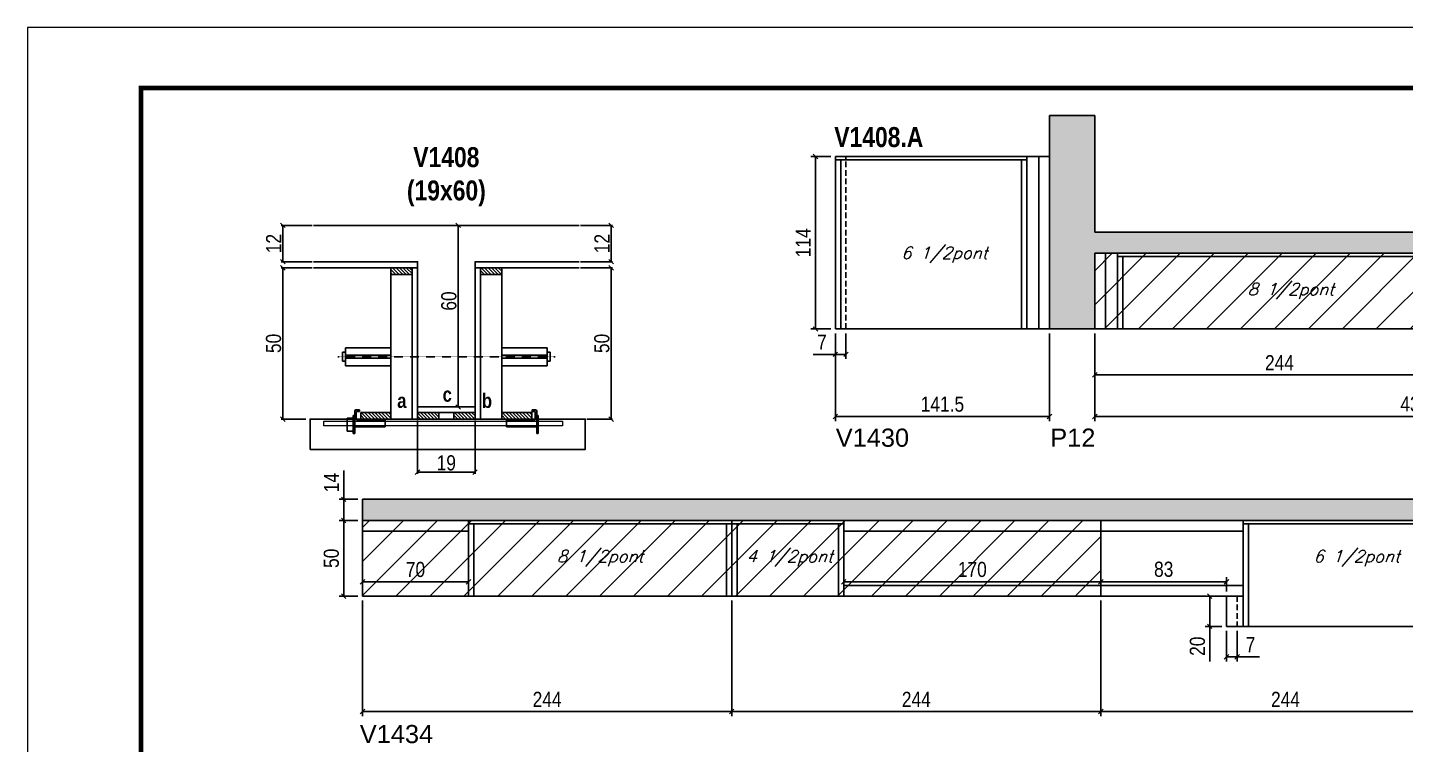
# Model space of a CAD drawing. Extents: x 3309 to 9563, y -2522 to 14608.
# Drawn here: x 4908 to 5819, y 10688 to 11162 of the extents above; entities that cross this region are included whole.
import ezdxf

# ---------------------------------------------------------------- set-up
doc = ezdxf.new("R2010")
doc.units = 0
doc.linetypes.add('DASHED', pattern=[0.75, 0.5, -0.25])
doc.linetypes.add('HIDDEN', pattern=[0.375, 0.25, -0.125])
for name, color, linetype in [('5', 5, 'Continuous'), ('barrote', 251, 'Continuous'), ('COTA', 241, 'Continuous'), ('detalhes', 4, 'Continuous'), ('NOMENCLATURA', 7, 'Continuous'), ('Painéis', 200, 'Continuous'), ('presilha', 1, 'Continuous'), ('SARR_2.2x10', 60, 'Continuous'), ('SARR_2.2x7', 40, 'Continuous'), ('SARR_3.5x7', 81, 'Continuous'), ('TENSOR', 3, 'Continuous'), ('texto', 7, 'Continuous')]:
    doc.layers.add(name, color=color, linetype=linetype)
for name, color, linetype, lineweight in [('CONCRETO', 251, 'Continuous', 25), ('Folhas', 255, 'Continuous', 9), ('Hachura', 251, 'Continuous', 9), ('SARRAFO DE PRESSAO', 251, 'DASHED', 9), ('SCO-___-LAJ', 2, 'Continuous', 0)]:
    doc.layers.add(name, color=color, linetype=linetype, lineweight=lineweight)
doc.styles.add('COTA TECNICA', font='techl___.ttf', dxfattribs={"height": 10})
doc.styles.add('COTA TECNICA 2X', font='techl___.ttf', dxfattribs={"height": 10})
doc.styles.add('Romans', font='romans.shx')
doc.styles.get("Standard").update_dxf_attribs({"font": 'arial.ttf'})
doc.styles.add('TECNICA', font='techb___.ttf', dxfattribs={"height": 10})
doc.dimstyles.new('PAINEL', dxfattribs={"dimtxt": 10, "dimasz": 3, "dimexe": 3, "dimexo": 3, "dimgap": 3, "dimtad": 1, "dimdec": 1, "dimzin": 12, "dimdsep": 46, "dimtxsty": 'COTA TECNICA', "dimblk1": 'OBLIQUE', "dimblk2": 'OBLIQUE', "dimsah": 1, "dimcen": 0.9, "dimclrd": 4, "dimclre": 4, "dimclrt": 240, "dimadec": 1, "dimazin": 3, "dimtfac": 1, "dimtdec": 1, "dimtmove": 0, "dimatfit": 3, "dimfxl": 1, "dimtolj": 1, "dimtzin": 12, "dimarcsym": 0})
doc.dimstyles.new('SECAO', dxfattribs={"dimscale": 0.333333, "dimtxt": 5, "dimasz": 9, "dimexe": 3, "dimexo": 3, "dimgap": 3, "dimtad": 1, "dimdec": 1, "dimlfac": 0.5, "dimzin": 12, "dimdsep": 46, "dimtxsty": 'COTA TECNICA 2X', "dimblk1": 'OBLIQUE', "dimblk2": 'OBLIQUE', "dimsah": 1, "dimcen": 0.9, "dimclrd": 4, "dimclre": 4, "dimclrt": 240, "dimadec": 1, "dimazin": 3, "dimtfac": 1, "dimtdec": 1, "dimtmove": 0, "dimatfit": 3, "dimfxl": 1, "dimtolj": 1, "dimtzin": 12, "dimarcsym": 0})
pattern_1 = [(135, (38401.1702, -112608.7778), (-1.122532015, -1.122532015), [])]

# ---------------------------------------------------------------- blocks, each defined once
blk = doc.blocks.new('9999999999')
at = {"layer": 'Folhas'}
blk.add_lwpolyline([(98138.98, 34190.21), (99623.98, 34190.21), (99623.98, 35240.21), (98138.98, 35240.21)], close=True, dxfattribs=at)
at = {"layer": 'Folhas', "color": 30, "const_width": 3}
blk.add_lwpolyline([(98213.98, 34230.21), (99583.98, 34230.21), (99583.98, 35200.21), (98213.98, 35200.21)], close=True, dxfattribs=at)
blk = doc.blocks.new('_Oblique')
at = {"color": 0, "linetype": 'ByBlock', "lineweight": -2}
blk.add_line((-0.5, -0.5), (0.5, 0.5), dxfattribs=at)
blk = doc.blocks.new('*D1856')
at = {"layer": 'COTA', "color": 4, "lineweight": -2, "transparency": 16777216}
for p, q in [((5165.63, 10902.39), (5165.63, 10867.3)), ((5203.63, 10902.39), (5203.63, 10867.3)), ((5203.63, 10868.3), (5165.63, 10868.3))]:
    blk.add_line(p, q, dxfattribs=at)
at = {"layer": 'Defpoints', "color": 0, "transparency": 16777216}
for p in [(5165.63, 10903.39), (5203.63, 10903.39), (5165.63, 10868.3)]:
    blk.add_point(p, dxfattribs=at)
at = {"layer": 'COTA', "color": 4, "lineweight": -2, "transparency": 16777216, "xscale": 3, "yscale": 3, "zscale": 3, "rotation": 180}
blk.add_blockref('_Oblique', (5165.63, 10868.3), dxfattribs=at)
at = {"layer": 'COTA', "color": 4, "lineweight": -2, "transparency": 16777216, "xscale": 3, "yscale": 3, "zscale": 3}
blk.add_blockref('_Oblique', (5203.63, 10868.3), dxfattribs=at)
at = {"layer": 'COTA', "color": 240, "transparency": 16777216, "insert": (5184.63, 10874.39), "char_height": 10, "attachment_point": 5, "style": 'COTA TECNICA 2X'}
blk.add_mtext('\\A1;19', dxfattribs=at)
blk = doc.blocks.new('PRESILHA METÁLICA 1')
at = {"layer": 'presilha'}
for p, q in [((6, 15.5), (7.5, 15.5)), ((6, -2.5), (6, 15.5)), ((7.5, 10.6), (7.5, 19.9)), ((7.5, 15.5), (7.5, -2.5)), ((12, 21), (8.6, 21)), ((9, 11.6), (9, 18.9)), ((12, 19.5), (9.6, 19.5)), ((12, 21), (12, 19.5)), ((0, 13), (6, 13)), ((0, 13), (0, 0)), ((6, 0), (0, 0)), ((6, 13), (6, 0)), ((37.5, 4.1), (7.5, 4.1)), ((37.5, 11), (9.6, 11)), ((37.5, 11), (37.5, 4.1)), ((7.5, -2.5), (6, -2.5))]:
    blk.add_line(p, q, dxfattribs=at)
for centre, radius, start, end in [((8.6, 19.9), 1.14, 90, 180), ((9.6, 18.9), 0.57, 90, 180), ((9.6, 11.6), 0.57, 180, 270)]:
    blk.add_arc(centre, radius, start, end, dxfattribs=at)
blk = doc.blocks.new('PRESILHA METÁLICA 2')
at = {"layer": 'presilha'}
for p, q in [((-5.2, 23.5), (-5.2, 22)), ((-5.2, 23.5), (-1.9, 23.5)), ((-5.2, 22), (-2.8, 22)), ((-2.2, 14.1), (-2.2, 21.4)), ((0.8, 18), (-0.8, 18)), ((-0.8, 18), (-0.8, 0)), ((-0.8, 14.6), (-0.8, 22.4)), ((0.8, 0), (0.8, 18)), ((-30.8, 13.5), (-30.8, 6.6)), ((-30.8, 13.5), (-2.8, 13.5)), ((-30.8, 6.6), (-0.8, 6.6)), ((-0.8, 0), (0.8, 0))]:
    blk.add_line(p, q, dxfattribs=at)
for centre, radius, start, end in [((-2.8, 21.4), 0.57, 0, 90), ((-2.8, 14.1), 0.57, 270, 0), ((-1.9, 22.4), 1.14, 0, 90)]:
    blk.add_arc(centre, radius, start, end, dxfattribs=at)
blk = doc.blocks.new('*D1857')
at = {"layer": 'COTA', "color": 4, "lineweight": -2, "transparency": 16777216}
for p, q in [((5095.93, 11003.39), (5075.58, 11003.39)), ((5076.58, 11003.39), (5076.58, 10903.39)), ((5091.82, 10903.39), (5075.58, 10903.39))]:
    blk.add_line(p, q, dxfattribs=at)
at = {"layer": 'Defpoints', "color": 0, "transparency": 16777216}
for p in [(5096.93, 11003.39), (5076.58, 10903.39), (5092.82, 10903.39)]:
    blk.add_point(p, dxfattribs=at)
at = {"layer": 'COTA', "color": 4, "lineweight": -2, "transparency": 16777216, "xscale": 3, "yscale": 3, "zscale": 3}
for p, rotation in [((5076.58, 11003.39), 90), ((5076.58, 10903.39), 270)]:
    blk.add_blockref('_Oblique', p, dxfattribs=dict(at, rotation=rotation))
at = {"layer": 'COTA', "color": 240, "transparency": 16777216, "insert": (5070.47, 10953.39), "char_height": 10, "attachment_point": 5, "rotation": 90, "style": 'COTA TECNICA 2X'}
blk.add_mtext('\\A1;50', dxfattribs=at)
blk = doc.blocks.new('*D1858')
at = {"layer": 'COTA', "color": 4, "lineweight": -2, "transparency": 16777216}
for p, q in [((5273.33, 11003.39), (5294.55, 11003.39)), ((5293.55, 11003.39), (5293.55, 10903.39)), ((5277.44, 10903.39), (5294.55, 10903.39))]:
    blk.add_line(p, q, dxfattribs=at)
at = {"layer": 'Defpoints', "color": 0, "transparency": 16777216}
for p in [(5272.33, 11003.39), (5276.44, 10903.39), (5293.55, 10903.39)]:
    blk.add_point(p, dxfattribs=at)
at = {"layer": 'COTA', "color": 4, "lineweight": -2, "transparency": 16777216, "xscale": 3, "yscale": 3, "zscale": 3}
for p, rotation in [((5293.55, 11003.39), 90), ((5293.55, 10903.39), 270)]:
    blk.add_blockref('_Oblique', p, dxfattribs=dict(at, rotation=rotation))
at = {"layer": 'COTA', "color": 240, "transparency": 16777216, "insert": (5287.44, 10953.39), "char_height": 10, "attachment_point": 5, "rotation": 90, "style": 'COTA TECNICA 2X'}
blk.add_mtext('\\A1;50', dxfattribs=at)
blk = doc.blocks.new('*D1859')
at = {"layer": 'COTA', "color": 4, "lineweight": -2, "transparency": 16777216}
for p, q in [((5202.63, 11031.39), (5191.46, 11031.39)), ((5192.46, 10911.39), (5192.46, 11031.39)), ((5202.63, 10911.39), (5191.46, 10911.39))]:
    blk.add_line(p, q, dxfattribs=at)
at = {"layer": 'Defpoints', "color": 0, "transparency": 16777216}
for p in [(5192.46, 11031.39), (5203.63, 11031.39), (5203.63, 10911.39)]:
    blk.add_point(p, dxfattribs=at)
at = {"layer": 'COTA', "color": 4, "lineweight": -2, "transparency": 16777216, "xscale": 3, "yscale": 3, "zscale": 3}
for p, rotation in [((5192.46, 11031.39), 90), ((5192.46, 10911.39), 270)]:
    blk.add_blockref('_Oblique', p, dxfattribs=dict(at, rotation=rotation))
at = {"layer": 'COTA', "color": 240, "transparency": 16777216, "insert": (5186.35, 10981.39), "char_height": 10, "attachment_point": 5, "rotation": 90, "style": 'COTA TECNICA 2X'}
blk.add_mtext('\\A1;60', dxfattribs=at)
blk = doc.blocks.new('*D1860')
at = {"layer": 'COTA', "color": 4, "lineweight": -2, "transparency": 16777216}
for p, q in [((5273.33, 11031.39), (5294.55, 11031.39)), ((5293.55, 11007.39), (5293.55, 11031.39)), ((5273.33, 11007.39), (5294.55, 11007.39))]:
    blk.add_line(p, q, dxfattribs=at)
at = {"layer": 'Defpoints', "color": 0, "transparency": 16777216}
for p in [(5272.33, 11031.39), (5293.55, 11031.39), (5272.33, 11007.39)]:
    blk.add_point(p, dxfattribs=at)
at = {"layer": 'COTA', "color": 4, "lineweight": -2, "transparency": 16777216, "xscale": 3, "yscale": 3, "zscale": 3}
for p, rotation in [((5293.55, 11031.39), 90), ((5293.55, 11007.39), 270)]:
    blk.add_blockref('_Oblique', p, dxfattribs=dict(at, rotation=rotation))
at = {"layer": 'COTA', "color": 240, "transparency": 16777216, "insert": (5287.49, 11019.39), "char_height": 10, "attachment_point": 5, "rotation": 90, "style": 'COTA TECNICA 2X'}
blk.add_mtext('\\A1;12', dxfattribs=at)
blk = doc.blocks.new('*D1861')
at = {"layer": 'COTA', "color": 4, "lineweight": -2, "transparency": 16777216}
for p, q in [((5095.93, 11031.39), (5075.58, 11031.39)), ((5076.58, 11007.39), (5076.58, 11031.39)), ((5095.93, 11007.39), (5075.58, 11007.39))]:
    blk.add_line(p, q, dxfattribs=at)
at = {"layer": 'Defpoints', "color": 0, "transparency": 16777216}
for p in [(5076.58, 11031.39), (5096.93, 11031.39), (5096.93, 11007.39)]:
    blk.add_point(p, dxfattribs=at)
at = {"layer": 'COTA', "color": 4, "lineweight": -2, "transparency": 16777216, "xscale": 3, "yscale": 3, "zscale": 3}
for p, rotation in [((5076.58, 11031.39), 90), ((5076.58, 11007.39), 270)]:
    blk.add_blockref('_Oblique', p, dxfattribs=dict(at, rotation=rotation))
at = {"layer": 'COTA', "color": 240, "transparency": 16777216, "insert": (5070.53, 11019.39), "char_height": 10, "attachment_point": 5, "rotation": 90, "style": 'COTA TECNICA 2X'}
blk.add_mtext('\\A1;12', dxfattribs=at)
blk = doc.blocks.new('*D1863')
at = {"layer": 'COTA', "color": 4, "lineweight": -2, "transparency": 16777216}
for p, q in [((5441.77, 10959.93), (5441.77, 10902.11)), ((5583.27, 10959.93), (5583.27, 10902.11)), ((5441.77, 10905.11), (5583.27, 10905.11))]:
    blk.add_line(p, q, dxfattribs=at)
at = {"layer": 'Defpoints', "color": 0, "transparency": 16777216}
for p in [(5441.77, 10962.93), (5583.27, 10962.93), (5583.27, 10905.11)]:
    blk.add_point(p, dxfattribs=at)
at = {"layer": 'COTA', "color": 4, "lineweight": -2, "transparency": 16777216, "xscale": 3, "yscale": 3, "zscale": 3, "rotation": 180}
blk.add_blockref('_Oblique', (5441.77, 10905.11), dxfattribs=at)
at = {"layer": 'COTA', "color": 4, "lineweight": -2, "transparency": 16777216, "xscale": 3, "yscale": 3, "zscale": 3}
blk.add_blockref('_Oblique', (5583.27, 10905.11), dxfattribs=at)
at = {"layer": 'COTA', "color": 240, "transparency": 16777216, "insert": (5512.52, 10913.22), "char_height": 10, "attachment_point": 5, "style": 'COTA TECNICA'}
blk.add_mtext('\\A1;141.5', dxfattribs=at)
blk = doc.blocks.new('*D1864')
at = {"layer": 'COTA', "color": 4, "lineweight": -2, "transparency": 16777216}
for p, q in [((5438.77, 11076.93), (5425.6, 11076.93)), ((5428.6, 11076.93), (5428.6, 10962.93)), ((5438.77, 10962.93), (5425.6, 10962.93))]:
    blk.add_line(p, q, dxfattribs=at)
at = {"layer": 'Defpoints', "color": 0, "transparency": 16777216}
for p in [(5441.77, 11076.93), (5428.6, 10962.93), (5441.77, 10962.93)]:
    blk.add_point(p, dxfattribs=at)
at = {"layer": 'COTA', "color": 4, "lineweight": -2, "transparency": 16777216, "xscale": 3, "yscale": 3, "zscale": 3}
for p, rotation in [((5428.6, 11076.93), 90), ((5428.6, 10962.93), 270)]:
    blk.add_blockref('_Oblique', p, dxfattribs=dict(at, rotation=rotation))
at = {"layer": 'COTA', "color": 240, "transparency": 16777216, "insert": (5420.53, 11019.93), "char_height": 10, "attachment_point": 5, "rotation": 90, "style": 'COTA TECNICA'}
blk.add_mtext('\\A1;114', dxfattribs=at)
blk = doc.blocks.new('*D1865')
at = {"layer": 'COTA', "color": 4, "lineweight": -2, "transparency": 16777216}
for p, q in [((5441.77, 10959.93), (5441.77, 10943.15)), ((5448.77, 10959.93), (5448.77, 10943.15)), ((5441.77, 10946.15), (5427.04, 10946.15)), ((5448.77, 10946.15), (5441.77, 10946.15))]:
    blk.add_line(p, q, dxfattribs=at)
at = {"layer": 'Defpoints', "color": 0, "transparency": 16777216}
for p in [(5441.77, 10962.93), (5448.77, 10962.93), (5441.77, 10946.15)]:
    blk.add_point(p, dxfattribs=at)
at = {"layer": 'COTA', "color": 4, "lineweight": -2, "transparency": 16777216, "xscale": 3, "yscale": 3, "zscale": 3, "rotation": 180}
blk.add_blockref('_Oblique', (5441.77, 10946.15), dxfattribs=at)
at = {"layer": 'COTA', "color": 4, "lineweight": -2, "transparency": 16777216, "xscale": 3, "yscale": 3, "zscale": 3}
blk.add_blockref('_Oblique', (5448.77, 10946.15), dxfattribs=at)
at = {"layer": 'COTA', "color": 240, "transparency": 16777216, "insert": (5432.9, 10954.22), "char_height": 10, "attachment_point": 5, "style": 'COTA TECNICA'}
blk.add_mtext('\\A1;7', dxfattribs=at)
blk = doc.blocks.new('*D1869')
at = {"layer": 'COTA', "color": 4, "lineweight": -2, "transparency": 16777216}
for p, q in [((5613.27, 10959.93), (5613.27, 10902.11)), ((6045.77, 10959.93), (6045.77, 10902.11)), ((5613.27, 10905.11), (6045.77, 10905.11))]:
    blk.add_line(p, q, dxfattribs=at)
at = {"layer": 'Defpoints', "color": 0, "transparency": 16777216}
for p in [(5613.27, 10962.93), (6045.77, 10962.93), (6045.77, 10905.11)]:
    blk.add_point(p, dxfattribs=at)
at = {"layer": 'COTA', "color": 4, "lineweight": -2, "transparency": 16777216, "xscale": 3, "yscale": 3, "zscale": 3, "rotation": 180}
blk.add_blockref('_Oblique', (5613.27, 10905.11), dxfattribs=at)
at = {"layer": 'COTA', "color": 4, "lineweight": -2, "transparency": 16777216, "xscale": 3, "yscale": 3, "zscale": 3}
blk.add_blockref('_Oblique', (6045.77, 10905.11), dxfattribs=at)
at = {"layer": 'COTA', "color": 240, "transparency": 16777216, "insert": (5829.52, 10913.33), "char_height": 10, "attachment_point": 5, "style": 'COTA TECNICA'}
blk.add_mtext('\\A1;432.5', dxfattribs=at)
blk = doc.blocks.new('*D1870')
at = {"layer": 'COTA', "color": 4, "lineweight": -2, "transparency": 16777216}
for p, q in [((5613.27, 10959.93), (5613.27, 10929.59)), ((5857.27, 10959.93), (5857.27, 10929.59)), ((5613.27, 10932.59), (5857.27, 10932.59))]:
    blk.add_line(p, q, dxfattribs=at)
at = {"layer": 'Defpoints', "color": 0, "transparency": 16777216}
for p in [(5613.27, 10962.93), (5857.27, 10962.93), (5857.27, 10932.59)]:
    blk.add_point(p, dxfattribs=at)
at = {"layer": 'COTA', "color": 4, "lineweight": -2, "transparency": 16777216, "xscale": 3, "yscale": 3, "zscale": 3, "rotation": 180}
blk.add_blockref('_Oblique', (5613.27, 10932.59), dxfattribs=at)
at = {"layer": 'COTA', "color": 4, "lineweight": -2, "transparency": 16777216, "xscale": 3, "yscale": 3, "zscale": 3}
blk.add_blockref('_Oblique', (5857.27, 10932.59), dxfattribs=at)
at = {"layer": 'COTA', "color": 240, "transparency": 16777216, "insert": (5735.27, 10940.66), "char_height": 10, "attachment_point": 5, "style": 'COTA TECNICA'}
blk.add_mtext('\\A1;244', dxfattribs=at)
blk = doc.blocks.new('*D1873')
at = {"layer": 'COTA', "color": 4, "lineweight": -2, "transparency": 16777216}
for p, q in [((5129.26, 10783.38), (5129.26, 10707.08)), ((5373.26, 10783.38), (5373.26, 10707.08)), ((5129.26, 10710.08), (5373.26, 10710.08))]:
    blk.add_line(p, q, dxfattribs=at)
at = {"layer": 'Defpoints', "color": 0, "transparency": 16777216}
for p in [(5129.26, 10786.38), (5373.26, 10786.38), (5373.26, 10710.08)]:
    blk.add_point(p, dxfattribs=at)
at = {"layer": 'COTA', "color": 4, "lineweight": -2, "transparency": 16777216, "xscale": 3, "yscale": 3, "zscale": 3, "rotation": 180}
blk.add_blockref('_Oblique', (5129.26, 10710.08), dxfattribs=at)
at = {"layer": 'COTA', "color": 4, "lineweight": -2, "transparency": 16777216, "xscale": 3, "yscale": 3, "zscale": 3}
blk.add_blockref('_Oblique', (5373.26, 10710.08), dxfattribs=at)
at = {"layer": 'COTA', "color": 240, "transparency": 16777216, "insert": (5251.26, 10718.16), "char_height": 10, "attachment_point": 5, "style": 'COTA TECNICA'}
blk.add_mtext('\\A1;244', dxfattribs=at)
blk = doc.blocks.new('*D1874')
at = {"layer": 'COTA', "color": 4, "lineweight": -2, "transparency": 16777216}
for p, q in [((5373.26, 10783.38), (5373.26, 10707.08)), ((5617.26, 10783.38), (5617.26, 10707.08)), ((5373.26, 10710.08), (5617.26, 10710.08))]:
    blk.add_line(p, q, dxfattribs=at)
at = {"layer": 'Defpoints', "color": 0, "transparency": 16777216}
for p in [(5373.26, 10786.38), (5617.26, 10786.38), (5617.26, 10710.08)]:
    blk.add_point(p, dxfattribs=at)
at = {"layer": 'COTA', "color": 4, "lineweight": -2, "transparency": 16777216, "xscale": 3, "yscale": 3, "zscale": 3, "rotation": 180}
blk.add_blockref('_Oblique', (5373.26, 10710.08), dxfattribs=at)
at = {"layer": 'COTA', "color": 4, "lineweight": -2, "transparency": 16777216, "xscale": 3, "yscale": 3, "zscale": 3}
blk.add_blockref('_Oblique', (5617.26, 10710.08), dxfattribs=at)
at = {"layer": 'COTA', "color": 240, "transparency": 16777216, "insert": (5495.26, 10718.16), "char_height": 10, "attachment_point": 5, "style": 'COTA TECNICA'}
blk.add_mtext('\\A1;244', dxfattribs=at)
blk = doc.blocks.new('*D1875')
at = {"layer": 'COTA', "color": 4, "lineweight": -2, "transparency": 16777216}
for p, q in [((5126.26, 10836.38), (5113.8, 10836.38)), ((5116.8, 10786.38), (5116.8, 10836.38)), ((5126.26, 10786.38), (5113.8, 10786.38))]:
    blk.add_line(p, q, dxfattribs=at)
at = {"layer": 'Defpoints', "color": 0, "transparency": 16777216}
for p in [(5116.8, 10836.38), (5129.26, 10836.38), (5129.26, 10786.38)]:
    blk.add_point(p, dxfattribs=at)
at = {"layer": 'COTA', "color": 4, "lineweight": -2, "transparency": 16777216, "xscale": 3, "yscale": 3, "zscale": 3}
for p, rotation in [((5116.8, 10836.38), 90), ((5116.8, 10786.38), 270)]:
    blk.add_blockref('_Oblique', p, dxfattribs=dict(at, rotation=rotation))
at = {"layer": 'COTA', "color": 240, "transparency": 16777216, "insert": (5108.69, 10811.38), "char_height": 10, "attachment_point": 5, "rotation": 90, "style": 'COTA TECNICA'}
blk.add_mtext('\\A1;50', dxfattribs=at)
blk = doc.blocks.new('*D1876')
at = {"layer": 'COTA', "color": 4, "lineweight": -2, "transparency": 16777216}
for p, q in [((5116.8, 10850.38), (5116.8, 10869.49)), ((5126.26, 10850.38), (5113.8, 10850.38)), ((5116.8, 10836.38), (5116.8, 10850.38)), ((5126.26, 10836.38), (5113.8, 10836.38))]:
    blk.add_line(p, q, dxfattribs=at)
at = {"layer": 'Defpoints', "color": 0, "transparency": 16777216}
for p in [(5116.8, 10850.38), (5129.26, 10850.38), (5129.26, 10836.38)]:
    blk.add_point(p, dxfattribs=at)
at = {"layer": 'COTA', "color": 4, "lineweight": -2, "transparency": 16777216, "xscale": 3, "yscale": 3, "zscale": 3}
for p, rotation in [((5116.8, 10850.38), 90), ((5116.8, 10836.38), 270)]:
    blk.add_blockref('_Oblique', p, dxfattribs=dict(at, rotation=rotation))
at = {"layer": 'COTA', "color": 240, "transparency": 16777216, "insert": (5108.72, 10861.43), "char_height": 10, "attachment_point": 5, "rotation": 90, "style": 'COTA TECNICA'}
blk.add_mtext('\\A1;14', dxfattribs=at)
blk = doc.blocks.new('*D1877')
at = {"layer": 'COTA', "color": 4, "lineweight": -2, "transparency": 16777216}
for p, q in [((5617.26, 10783.38), (5617.26, 10707.08)), ((5861.26, 10763.38), (5861.26, 10707.08)), ((5617.26, 10710.08), (5861.26, 10710.08))]:
    blk.add_line(p, q, dxfattribs=at)
at = {"layer": 'Defpoints', "color": 0, "transparency": 16777216}
for p in [(5617.26, 10786.38), (5861.26, 10766.38), (5861.26, 10710.08)]:
    blk.add_point(p, dxfattribs=at)
at = {"layer": 'COTA', "color": 4, "lineweight": -2, "transparency": 16777216, "xscale": 3, "yscale": 3, "zscale": 3, "rotation": 180}
blk.add_blockref('_Oblique', (5617.26, 10710.08), dxfattribs=at)
at = {"layer": 'COTA', "color": 4, "lineweight": -2, "transparency": 16777216, "xscale": 3, "yscale": 3, "zscale": 3}
blk.add_blockref('_Oblique', (5861.26, 10710.08), dxfattribs=at)
at = {"layer": 'COTA', "color": 240, "transparency": 16777216, "insert": (5739.26, 10718.16), "char_height": 10, "attachment_point": 5, "style": 'COTA TECNICA'}
blk.add_mtext('\\A1;244', dxfattribs=at)
blk = doc.blocks.new('*D1882')
at = {"layer": 'COTA', "color": 4, "lineweight": -2, "transparency": 16777216}
for p, q in [((5697.26, 10786.38), (5686.17, 10786.38)), ((5689.17, 10786.38), (5689.17, 10766.38)), ((5697.26, 10766.38), (5686.17, 10766.38)), ((5689.17, 10766.38), (5689.17, 10743.17))]:
    blk.add_line(p, q, dxfattribs=at)
at = {"layer": 'Defpoints', "color": 0, "transparency": 16777216}
for p in [(5700.26, 10786.38), (5689.17, 10766.38), (5700.26, 10766.38)]:
    blk.add_point(p, dxfattribs=at)
at = {"layer": 'COTA', "color": 4, "lineweight": -2, "transparency": 16777216, "xscale": 3, "yscale": 3, "zscale": 3}
for p, rotation in [((5689.17, 10786.38), 90), ((5689.17, 10766.38), 270)]:
    blk.add_blockref('_Oblique', p, dxfattribs=dict(at, rotation=rotation))
at = {"layer": 'COTA', "color": 240, "transparency": 16777216, "insert": (5681.07, 10753.27), "char_height": 10, "attachment_point": 5, "rotation": 90, "style": 'COTA TECNICA'}
blk.add_mtext('\\A1;20', dxfattribs=at)
blk = doc.blocks.new('*D1883')
at = {"layer": 'COTA', "color": 4, "lineweight": -2, "transparency": 16777216}
for p, q in [((5447.26, 10789.38), (5447.26, 10798.84)), ((5447.26, 10795.84), (5617.26, 10795.84)), ((5617.26, 10789.38), (5617.26, 10798.84))]:
    blk.add_line(p, q, dxfattribs=at)
at = {"layer": 'Defpoints', "color": 0, "transparency": 16777216}
for p in [(5617.26, 10795.84), (5447.26, 10786.38), (5617.26, 10786.38)]:
    blk.add_point(p, dxfattribs=at)
at = {"layer": 'COTA', "color": 4, "lineweight": -2, "transparency": 16777216, "xscale": 3, "yscale": 3, "zscale": 3, "rotation": 180}
blk.add_blockref('_Oblique', (5447.26, 10795.84), dxfattribs=at)
at = {"layer": 'COTA', "color": 4, "lineweight": -2, "transparency": 16777216, "xscale": 3, "yscale": 3, "zscale": 3}
blk.add_blockref('_Oblique', (5617.26, 10795.84), dxfattribs=at)
at = {"layer": 'COTA', "color": 240, "transparency": 16777216, "insert": (5532.26, 10803.95), "char_height": 10, "attachment_point": 5, "style": 'COTA TECNICA'}
blk.add_mtext('\\A1;170', dxfattribs=at)
blk = doc.blocks.new('*D1884')
at = {"layer": 'COTA', "color": 4, "lineweight": -2, "transparency": 16777216}
for p, q in [((5129.26, 10789.38), (5129.26, 10798.84)), ((5129.26, 10795.84), (5199.26, 10795.84)), ((5199.26, 10789.38), (5199.26, 10798.84))]:
    blk.add_line(p, q, dxfattribs=at)
at = {"layer": 'Defpoints', "color": 0, "transparency": 16777216}
for p in [(5199.26, 10795.84), (5129.26, 10786.38), (5199.26, 10786.38)]:
    blk.add_point(p, dxfattribs=at)
at = {"layer": 'COTA', "color": 4, "lineweight": -2, "transparency": 16777216, "xscale": 3, "yscale": 3, "zscale": 3, "rotation": 180}
blk.add_blockref('_Oblique', (5129.26, 10795.84), dxfattribs=at)
at = {"layer": 'COTA', "color": 4, "lineweight": -2, "transparency": 16777216, "xscale": 3, "yscale": 3, "zscale": 3}
blk.add_blockref('_Oblique', (5199.26, 10795.84), dxfattribs=at)
at = {"layer": 'COTA', "color": 240, "transparency": 16777216, "insert": (5164.26, 10803.95), "char_height": 10, "attachment_point": 5, "style": 'COTA TECNICA'}
blk.add_mtext('\\A1;70', dxfattribs=at)
blk = doc.blocks.new('*D3006')
at = {"layer": 'COTA', "color": 4, "lineweight": -2, "transparency": 16777216}
for p, q in [((5617.26, 10789.38), (5617.26, 10798.84)), ((5700.26, 10795.84), (5617.26, 10795.84)), ((5700.26, 10789.38), (5700.26, 10798.84))]:
    blk.add_line(p, q, dxfattribs=at)
at = {"layer": 'Defpoints', "color": 0, "transparency": 16777216}
for p in [(5617.26, 10795.84), (5617.26, 10786.38), (5700.26, 10786.38)]:
    blk.add_point(p, dxfattribs=at)
at = {"layer": 'COTA', "color": 4, "lineweight": -2, "transparency": 16777216, "xscale": 3, "yscale": 3, "zscale": 3, "rotation": 180}
blk.add_blockref('_Oblique', (5617.26, 10795.84), dxfattribs=at)
at = {"layer": 'COTA', "color": 4, "lineweight": -2, "transparency": 16777216, "xscale": 3, "yscale": 3, "zscale": 3}
blk.add_blockref('_Oblique', (5700.26, 10795.84), dxfattribs=at)
at = {"layer": 'COTA', "color": 240, "transparency": 16777216, "insert": (5658.76, 10804.08), "char_height": 10, "attachment_point": 5, "style": 'COTA TECNICA'}
blk.add_mtext('\\A1;83', dxfattribs=at)
blk = doc.blocks.new('*D3007')
at = {"layer": 'COTA', "color": 4, "lineweight": -2, "transparency": 16777216}
for p, q in [((5700.26, 10763.38), (5700.26, 10743.2)), ((5707.26, 10763.38), (5707.26, 10743.2)), ((5700.26, 10746.2), (5707.26, 10746.2)), ((5707.26, 10746.2), (5721.99, 10746.2))]:
    blk.add_line(p, q, dxfattribs=at)
at = {"layer": 'Defpoints', "color": 0, "transparency": 16777216}
for p in [(5700.26, 10766.38), (5707.26, 10766.38), (5707.26, 10746.2)]:
    blk.add_point(p, dxfattribs=at)
at = {"layer": 'COTA', "color": 4, "lineweight": -2, "transparency": 16777216, "xscale": 3, "yscale": 3, "zscale": 3, "rotation": 180}
blk.add_blockref('_Oblique', (5700.26, 10746.2), dxfattribs=at)
at = {"layer": 'COTA', "color": 4, "lineweight": -2, "transparency": 16777216, "xscale": 3, "yscale": 3, "zscale": 3}
blk.add_blockref('_Oblique', (5707.26, 10746.2), dxfattribs=at)
at = {"layer": 'COTA', "color": 240, "transparency": 16777216, "insert": (5716.12, 10754.27), "char_height": 10, "attachment_point": 5, "style": 'COTA TECNICA'}
blk.add_mtext('\\A1;7', dxfattribs=at)

msp = doc.modelspace()

# ---------------------------------------------------------------- hatches: boundary and pattern name
at = {"layer": 'COTA'}
h = msp.add_hatch(dxfattribs=at)
h.set_pattern_fill('AR-CONC', color=256, scale=0.03)
h.set_pattern_definition([(50, (-1510.0583, 41.6947), (5.46554, -0.4781726), [0.5715, -6.2865]), (355, (-1510.058, 41.695), (-1.0573026, 5.7317054), [0.4572, -5.0292175]), (100.451445, (-1509.603, 41.655), (4.4082374, 5.2535326), [0.4857003, -5.3427073]), (46.1842, (-1510.058, 43.219), (8.1323712, -1.26127), [0.85725, -9.42975]), (96.63556, (-1509.3806, 43.114), (7.122124, 7.4227837), [0.7285507, -8.014068]), (351.18415, (-1510.058, 43.219), (7.122124, 7.422784), [0.685799, -7.543792]), (21, (-1509.2963, 42.8377), (4.5484317, -3.067956), [0.5715, -6.2865]), (326, (-1509.296, 42.838), (1.8540609, 5.525639), [0.4572, -5.0292]), (71.451445, (-1508.917, 42.582), (6.4024926, 2.457683), [0.4857003, -5.3426981]), (37.5, (-1510.0583, 41.6947), (0.0926581, 2.53665117), [0, -4.96824, 0, -5.1054, 0, -5.04825]), (7.5, (-1510.0583, 41.6947), (2.0045899, 3.00541724), [0, -2.91084, 0, -4.85394, 0, -1.92405]), (327.5, (-1511.7575, 41.6947), (4.06771786, -0.17186232), [0, -1.905, 0, -5.9436, 0, -7.8867]), (317.5, (-1512.5195, 41.6947), (4.4438754, 0.7627947), [0, -2.4765, 0, -3.94716, 0, -5.6007])])
h.paths.add_polyline_path([(5583.27, 10962.93), (5613.27, 10962.93), (5613.27, 11012.93), (6045.77, 11012.93), (6045.77, 11026.93), (5613.27, 11026.93), (5613.27, 11103.93), (5583.27, 11103.93), (5583.27, 11076.93)])
h = msp.add_hatch(dxfattribs=at)
h.set_pattern_fill('AR-CONC', color=256, scale=0.03)
h.set_pattern_definition([(50, (-1507.5583, 0), (5.46554, -0.4781726), [0.5715, -6.2865]), (355, (-1507.558, 0), (-1.0573026, 5.7317054), [0.4572, -5.0292175]), (100.451445, (-1507.103, -0.04), (4.4082374, 5.2535326), [0.4857003, -5.3427073]), (46.1842, (-1507.558, 1.524), (8.1323712, -1.26127), [0.85725, -9.42975]), (96.63556, (-1506.8806, 1.419), (7.122124, 7.4227837), [0.7285507, -8.014068]), (351.18415, (-1507.558, 1.524), (7.122124, 7.422784), [0.685799, -7.543792]), (21, (-1506.7963, 1.143), (4.5484317, -3.067956), [0.5715, -6.2865]), (326, (-1506.796, 1.143), (1.8540609, 5.525639), [0.4572, -5.0292]), (71.451445, (-1506.417, 0.8873), (6.4024926, 2.457683), [0.4857003, -5.3426981]), (37.5, (-1507.5583, 0), (0.0926581, 2.53665117), [0, -4.96824, 0, -5.1054, 0, -5.04825]), (7.5, (-1507.5583, 0), (2.0045899, 3.00541724), [0, -2.91084, 0, -4.85394, 0, -1.92405]), (327.5, (-1509.2575, 0), (4.06771786, -0.17186232), [0, -1.905, 0, -5.9436, 0, -7.8867]), (317.5, (-1510.0195, 0), (4.4438754, 0.7627947), [0, -2.4765, 0, -3.94716, 0, -5.6007])])
h.paths.add_polyline_path([(5129.26, 10850.38), (5129.26, 10836.38), (6111.26, 10836.38), (6111.26, 10850.38)])
at = {"layer": 'Hachura'}
h = msp.add_hatch(dxfattribs=at)
h.set_pattern_fill('ANSI31', color=256, scale=5)
h.paths.add_polyline_path([(5613.27, 11012.93), (5613.27, 10962.93), (5857.27, 10962.93), (5857.27, 11012.93)])
h.paths.add_polyline_path([(6045.77, 10962.93), (6045.77, 11012.93), (5857.27, 11012.93), (5857.27, 10962.93)])
h.paths.add_polyline_path([(5617.26, 10786.38), (5617.26, 10836.38), (5373.26, 10836.38), (5373.26, 10786.38)])
h.paths.add_polyline_path([(5129.26, 10836.38), (5129.26, 10786.38), (5373.26, 10786.38), (5373.26, 10836.38)])
h.paths.add_polyline_path([(5373.26, 10604.53), (5373.26, 10654.53), (5129.26, 10654.53), (5129.26, 10604.53)])
h.paths.add_polyline_path([(5617.26, 10604.53), (5617.26, 10654.53), (5373.26, 10654.53), (5373.26, 10604.53)])
h.paths.add_polyline_path([(5790.26, 10604.53), (5790.26, 10654.53), (5617.26, 10654.53), (5617.26, 10604.53)])
h.paths.add_polyline_path([(5820.26, 10654.53), (5820.26, 10604.53), (6012.26, 10604.53), (6012.26, 10654.53)])
h.paths.add_polyline_path([(5685.26, 10448.07), (5685.26, 10496.07), (5441.26, 10496.07), (5441.26, 10448.07)])
h.paths.add_polyline_path([(5197.26, 10496.07), (5197.26, 10448.07), (5441.26, 10448.07), (5441.26, 10496.07)])
h.paths.add_polyline_path([(5129.26, 10496.07), (5129.26, 10448.07), (5197.26, 10448.07), (5197.26, 10496.07)])
at = {"layer": 'SARR_2.2x10'}
h = msp.add_hatch(dxfattribs=at)
h.set_pattern_fill('ANSI31', color=256, scale=0.5, angle=90)
h.set_pattern_definition([(135, (38321.5702, -112608.7778), (-1.122532015, -1.122532015), [])])
h.paths.add_polyline_path([(5128.03, 10907.79), (5128.03, 10903.39), (5148.03, 10903.39), (5148.03, 10907.79)])
h = msp.add_hatch(dxfattribs=at)
h.set_pattern_fill('ANSI31', color=256, scale=0.5, angle=90)
h.set_pattern_definition([(135, (38414.7702, -112608.7778), (-1.122532015, -1.122532015), [])])
h.paths.add_polyline_path([(5221.23, 10907.79), (5221.23, 10903.39), (5241.23, 10903.39), (5241.23, 10907.79)])
at = {"layer": 'SARR_2.2x7'}
h = msp.add_hatch(dxfattribs=at)
h.set_pattern_fill('ANSI31', color=256, scale=0.5, angle=90)
h.set_pattern_definition([(135, (38335.5702, -112513.1778), (-1.122532015, -1.122532015), [])])
h.paths.add_polyline_path([(5162.03, 11003.39), (5162.03, 10998.99), (5148.03, 10998.99), (5148.03, 11003.39)])
h = msp.add_hatch(dxfattribs=at)
h.set_pattern_fill('ANSI31', color=256, scale=0.5, angle=90)
h.set_pattern_definition([(135, (38315.5702, -112513.1778), (-1.122532015, -1.122532015), [])])
h.paths.add_polyline_path([(5207.23, 11003.39), (5207.23, 10998.99), (5221.23, 10998.99), (5221.23, 11003.39)])
h = msp.add_hatch(dxfattribs=at)
h.set_pattern_fill('ANSI31', color=256, scale=0.5, angle=90)
h.set_pattern_definition(pattern_1)
h.paths.add_polyline_path([(5179.63, 10903.39), (5179.63, 10907.79), (5165.63, 10907.79), (5165.63, 10903.39)])
h = msp.add_hatch(dxfattribs=at)
h.set_pattern_fill('ANSI31', color=256, scale=0.5, angle=90)
h.set_pattern_definition(pattern_1)
h.paths.add_polyline_path([(5189.63, 10907.79), (5189.63, 10903.39), (5203.63, 10903.39), (5203.63, 10907.79)])

# ---------------------------------------------------------------- linework, layer by layer
at = {"ltscale": 3}
for p, q in [((5116.03, 10947.56), (5116.03, 10941.56)), ((5118.03, 10947.56), (5116.03, 10947.56)), ((5118.03, 10950.56), (5118.03, 10938.56)), ((5118.03, 10950.56), (5148.03, 10950.56)), ((5251.23, 10950.56), (5221.23, 10950.56)), ((5251.23, 10950.56), (5251.23, 10938.56)), ((5253.23, 10947.56), (5251.23, 10947.56)), ((5253.23, 10947.56), (5253.23, 10941.56)), ((5118.03, 10941.56), (5116.03, 10941.56)), ((5148.03, 10945.56), (5118.03, 10945.56)), ((5148.03, 10943.56), (5118.03, 10943.56)), ((5118.03, 10938.56), (5148.03, 10938.56)), ((5221.23, 10945.56), (5251.23, 10945.56)), ((5221.23, 10943.56), (5251.23, 10943.56)), ((5251.23, 10938.56), (5221.23, 10938.56)), ((5251.23, 10941.56), (5253.23, 10941.56))]:
    msp.add_line(p, q, dxfattribs=at)
at = {"layer": 'barrote'}
msp.add_lwpolyline([(5094.58, 10883.39), (5276.49, 10883.39), (5276.49, 10903.39), (5094.58, 10903.39)], close=True, dxfattribs=at)
at = {"layer": 'CONCRETO', "linetype": 'Continuous'}
msp.add_line((5272.33, 11031.39), (5096.93, 11031.39), dxfattribs=at)
at = {"layer": 'COTA'}
for p, q in [((5613.27, 11103.93), (5583.27, 11103.93)), ((5583.27, 11103.93), (5583.27, 11076.93)), ((5613.27, 11026.93), (5613.27, 11103.93)), ((6045.77, 11026.93), (5613.27, 11026.93)), ((5583.27, 10962.93), (5613.27, 10962.93)), ((6111.26, 10850.38), (5129.26, 10850.38)), ((5129.26, 10836.38), (5129.26, 10850.38)), ((5700.26, 10786.38), (5711.26, 10786.38))]:
    msp.add_line(p, q, dxfattribs=at)
at = {"layer": 'detalhes', "color": 250}
msp.add_line((5094.58, 10883.39), (5094.58, 10903.39), dxfattribs=at)
at = {"layer": 'Painéis', "linetype": 'ByBlock'}
for p, q in [((5441.77, 11076.93), (5441.77, 10962.93)), ((5441.77, 11076.93), (5583.27, 11076.93)), ((5583.27, 11076.93), (5583.27, 10962.93)), ((6045.77, 11012.93), (5613.27, 11012.93)), ((5613.27, 11012.93), (5613.27, 10962.93)), ((5583.27, 10962.93), (5441.77, 10962.93)), ((5613.27, 10962.93), (6045.77, 10962.93)), ((6111.26, 10836.38), (5129.26, 10836.38)), ((5129.26, 10836.38), (5129.26, 10786.38)), ((5373.26, 10836.38), (5373.26, 10786.38)), ((5617.26, 10786.38), (5617.26, 10836.38)), ((5129.26, 10786.38), (5700.26, 10786.38)), ((5700.26, 10786.38), (5700.26, 10766.38)), ((6111.26, 10766.38), (5700.26, 10766.38))]:
    msp.add_line(p, q, dxfattribs=at)
at = {"layer": 'Painéis', "linetype": 'Continuous', "elevation": 0}
for points in [[(5096.93, 11003.39), (5165.63, 11003.39), (5165.63, 11007.39), (5096.93, 11007.39)], [(5272.33, 11003.39), (5203.63, 11003.39), (5203.63, 11007.39), (5272.33, 11007.39)]]:
    msp.add_lwpolyline(points, dxfattribs=at)
at = {"layer": 'Painéis', "linetype": 'Continuous'}
for points in [[(5162.03, 10903.39), (5162.03, 11003.39), (5165.63, 11003.39), (5165.63, 10903.39)], [(5207.23, 10903.39), (5207.23, 11003.39), (5203.63, 11003.39), (5203.63, 10903.39)], [(5203.63, 10911.39), (5165.63, 10911.39), (5165.63, 10907.79), (5203.63, 10907.79)]]:
    msp.add_lwpolyline(points, close=True, dxfattribs=at)
at = {"layer": 'SARR_2.2x10'}
for points in [[(5128.03, 10907.79), (5148.03, 10907.79), (5148.03, 10903.39), (5128.03, 10903.39)], [(5221.23, 10907.79), (5241.23, 10907.79), (5241.23, 10903.39), (5221.23, 10903.39)]]:
    msp.add_lwpolyline(points, close=True, dxfattribs=at)
at = {"layer": 'SARR_2.2x7', "linetype": 'Continuous'}
for p, q in [((5441.77, 11074.73), (5568.27, 11074.73)), ((5576.27, 10962.93), (5576.27, 11076.93)), ((5620.27, 10962.93), (5620.27, 11012.93)), ((5628.27, 11010.73), (5857.27, 11010.73)), ((5199.26, 10829.38), (5129.26, 10829.38)), ((5199.26, 10834.18), (5373.26, 10834.18)), ((5373.26, 10834.18), (5447.26, 10834.18)), ((5617.26, 10829.38), (5447.26, 10829.38)), ((5617.26, 10829.38), (5711.26, 10829.38)), ((5711.26, 10836.38), (5711.26, 10766.38)), ((5861.26, 10834.18), (5711.26, 10834.18)), ((5617.26, 10793.38), (5447.26, 10793.38)), ((5617.26, 10793.38), (5711.26, 10793.38))]:
    msp.add_line(p, q, dxfattribs=at)
at = {"layer": 'SARR_2.2x7', "linetype": 'HIDDEN', "ltscale": 15}
for p, q in [((5448.77, 10962.93), (5448.77, 11076.93)), ((5707.26, 10786.38), (5707.26, 10766.38))]:
    msp.add_line(p, q, dxfattribs=at)
at = {"layer": 'SARR_2.2x7', "elevation": 0}
for points in [[(5148.03, 11003.39), (5162.03, 11003.39), (5162.03, 10998.99), (5148.03, 10998.99)], [(5221.23, 11003.39), (5207.23, 11003.39), (5207.23, 10998.99), (5221.23, 10998.99)]]:
    msp.add_lwpolyline(points, close=True, dxfattribs=at)
at = {"layer": 'SARR_2.2x7'}
for points in [[(5165.63, 10907.79), (5179.63, 10907.79), (5179.63, 10903.39), (5165.63, 10903.39)], [(5203.63, 10907.79), (5189.63, 10907.79), (5189.63, 10903.39), (5203.63, 10903.39)]]:
    msp.add_lwpolyline(points, close=True, dxfattribs=at)
at = {"layer": 'SARR_3.5x7'}
for p, q in [((5445.27, 11074.73), (5445.27, 10962.93)), ((5564.77, 11074.73), (5564.77, 10962.93)), ((5568.27, 11076.93), (5568.27, 10962.93)), ((5628.27, 11012.93), (5628.27, 10962.93)), ((5631.77, 11010.73), (5631.77, 10962.93)), ((5199.26, 10836.38), (5199.26, 10786.38)), ((5202.76, 10834.18), (5202.76, 10786.38)), ((5369.76, 10834.18), (5369.76, 10786.38)), ((5376.76, 10834.18), (5376.76, 10786.38)), ((5443.76, 10834.18), (5443.76, 10786.38)), ((5447.26, 10836.38), (5447.26, 10786.38)), ((5714.76, 10834.18), (5714.76, 10766.38))]:
    msp.add_line(p, q, dxfattribs=at)
for points in [[(5162.03, 10998.99), (5148.03, 10998.99), (5148.03, 10903.39), (5162.03, 10903.39)], [(5207.23, 10998.99), (5221.23, 10998.99), (5221.23, 10903.39), (5207.23, 10903.39)]]:
    msp.add_lwpolyline(points, close=True, dxfattribs=at)
at = {"layer": 'SCO-___-LAJ', "color": 1}
msp.add_lwpolyline([(5103.58, 10902.06), (5261.41, 10902.06), (5261.41, 10898.86), (5103.58, 10898.86)], close=True, dxfattribs=at)
at = {"layer": 'TENSOR', "linetype": 'HIDDEN', "ltscale": 0.5}
msp.add_line((5113.03, 10944.56), (5256.53, 10944.56), dxfattribs=at)

# ---------------------------------------------------------------- block references
at = {"layer": 'presilha', "xscale": 0.6666666666666666, "yscale": 0.6666666666666666, "zscale": 0.6666666666666666}
for name, p in [('PRESILHA METÁLICA 1', (5119.16, 10895.43)), ('PRESILHA METÁLICA 2', (5244.91, 10893.76))]:
    msp.add_blockref(name, p, dxfattribs=at)
at = {"layer": 'SARRAFO DE PRESSAO', "color": 6, "linetype": 'ByBlock'}
msp.add_blockref('9999999999', (-93231.11, -24078.07), dxfattribs=at)

# ---------------------------------------------------------------- texts
at = {"layer": '5', "linetype": 'Continuous'}
for s, p in [('V1430', (5442.02, 10885.1)), ('P12', (5583.81, 10885.1)), ('V1434', (5127.46, 10689.24, 0))]:
    msp.add_text(s, height=12, rotation=0.00004, dxfattribs=at).set_placement(p)
at = {"layer": 'detalhes', "style": 'TECNICA'}
for s, p in [('c', (5182.18, 10914.86)), ('b', (5208.13, 10910.74)), ('a', (5152.16, 10910.75))]:
    msp.add_text(s, height=9.6, dxfattribs=at).set_placement(p)
at = {"layer": 'NOMENCLATURA', "style": 'TECNICA'}
msp.add_text('V1408.A', height=13.2, dxfattribs=at).set_placement((5441.05, 11083.16))
at = {"layer": 'NOMENCLATURA', "insert": (5184.66, 11083.09), "char_height": 13.2, "attachment_point": 2, "style": 'TECNICA'}
msp.add_mtext_dynamic_manual_height_columns('V1408\\P(19x60)', width=300.2766, gutter_width=1, heights=[0], dxfattribs=at)
at = {"layer": 'texto', "color": 2, "char_height": 8, "attachment_point": 5, "style": 'Romans'}
for s, insert in [('{\\Q19;\\C256;6 1/2pont}', (5513.77, 11011.93)), ('{\\Q19;\\C256;8 1/2pont}', (5742.77, 10987.93)), ('{\\Q19;\\C256;8 1/2pont}', (5286.26, 10811.38)), ('{\\Q19;\\C256;4 1/2pont}', (5411.51, 10811.38)), ('{\\Q19;\\C256;6 1/2pont}', (5786.26, 10811.38))]:
    msp.add_mtext(s, dxfattribs=dict(at, insert=insert))

# ---------------------------------------------------------------- dimensions: what is measured, and where the dimension line sits
at = {"layer": 'COTA'}
for base, p1, p2, angle, dimstyle, picture, middle in [((5428.6, 10962.93), (5441.77, 11076.93), (5441.77, 10962.93), 90, 'PAINEL', '*D1864', (5420.53, 11019.93)), ((5076.58, 11031.39), (5096.93, 11007.39), (5096.93, 11031.39), 90, 'SECAO', '*D1861', (5070.53, 11019.39)), ((5293.55, 11031.39), (5272.33, 11007.39), (5272.33, 11031.39), 90, 'SECAO', '*D1860', (5287.49, 11019.39)), ((5076.58, 10903.39, 0), (5096.93, 11003.39), (5092.82, 10903.39, 0), 90, 'SECAO', '*D1857', (5070.47, 10953.39, 0)), ((5293.55, 10903.39, 0), (5272.33, 11003.39), (5276.44, 10903.39, 0), 90, 'SECAO', '*D1858', (5287.44, 10953.39, 0)), ((6045.77, 10905.11), (5613.27, 10962.93), (6045.77, 10962.93), 180, 'PAINEL', '*D1869', (5829.52, 10913.33)), ((5116.8, 10850.38), (5129.26, 10836.38), (5129.26, 10850.38), 90, 'PAINEL', '*D1876', (5108.72, 10861.43)), ((5116.8, 10836.38), (5129.26, 10786.38), (5129.26, 10836.38), 90, 'PAINEL', '*D1875', (5108.69, 10811.38)), ((5689.17, 10766.38), (5700.26, 10786.38), (5700.26, 10766.38), 90, 'PAINEL', '*D1882', (5681.07, 10753.27))]:
    dim = msp.add_linear_dim(base=base, p1=p1, p2=p2, angle=angle, dimstyle=dimstyle, dxfattribs=at)
    dim.commit()
    dim.dimension.update_dxf_attribs({"geometry": picture, "text_midpoint": middle})
for base, p1, p2, angle, picture, middle in [((5192.46, 11031.39), (5203.63, 10911.39), (5203.63, 11031.39), 90, '*D1859', (5192.46, 10981.39)), ((5165.63, 10868.3), (5203.63, 10903.39), (5165.63, 10903.39), 180, '*D1856', (5184.63, 10868.3))]:
    dim = msp.add_linear_dim(base=base, p1=p1, p2=p2, angle=angle, dimstyle='SECAO', dxfattribs=at)
    dim.commit()
    dim.dimension.update_dxf_attribs({"geometry": picture, "text_midpoint": middle, "dimtype": 160})
for base, p1, p2, picture, middle in [((5441.77, 10946.15), (5448.77, 10962.93), (5441.77, 10962.93), '*D1865', (5432.9, 10954.22)), ((5583.27, 10905.11), (5441.77, 10962.93), (5583.27, 10962.93), '*D1863', (5512.52, 10913.22)), ((5857.27, 10932.59), (5613.27, 10962.93), (5857.27, 10962.93), '*D1870', (5735.27, 10940.66)), ((5199.26, 10795.84), (5129.26, 10786.38), (5199.26, 10786.38), '*D1884', (5164.26, 10803.95)), ((5617.26, 10795.84), (5447.26, 10786.38), (5617.26, 10786.38), '*D1883', (5532.26, 10803.95)), ((5617.26, 10795.84), (5700.26, 10786.38), (5617.26, 10786.38), '*D3006', (5658.76, 10804.08)), ((5373.26, 10710.08), (5129.26, 10786.38), (5373.26, 10786.38), '*D1873', (5251.26, 10718.16)), ((5861.26, 10710.08), (5617.26, 10786.38), (5861.26, 10766.38), '*D1877', (5739.26, 10718.16)), ((5707.26, 10746.2), (5700.26, 10766.38), (5707.26, 10766.38), '*D3007', (5716.12, 10754.27))]:
    dim = msp.add_linear_dim(base=base, p1=p1, p2=p2, dimstyle='PAINEL', dxfattribs=at)
    dim.commit()
    dim.dimension.update_dxf_attribs({"geometry": picture, "text_midpoint": middle})
dim = msp.add_linear_dim(base=(5617.26, 10710.08), p1=(5373.26, 10786.38), p2=(5617.26, 10786.38), dimstyle='PAINEL', override={"dimtmove": 1}, dxfattribs=at)
dim.commit()
dim.dimension.update_dxf_attribs({"geometry": '*D1874', "text_midpoint": (5495.26, 10718.16)})

doc.saveas('drawing.dxf')
